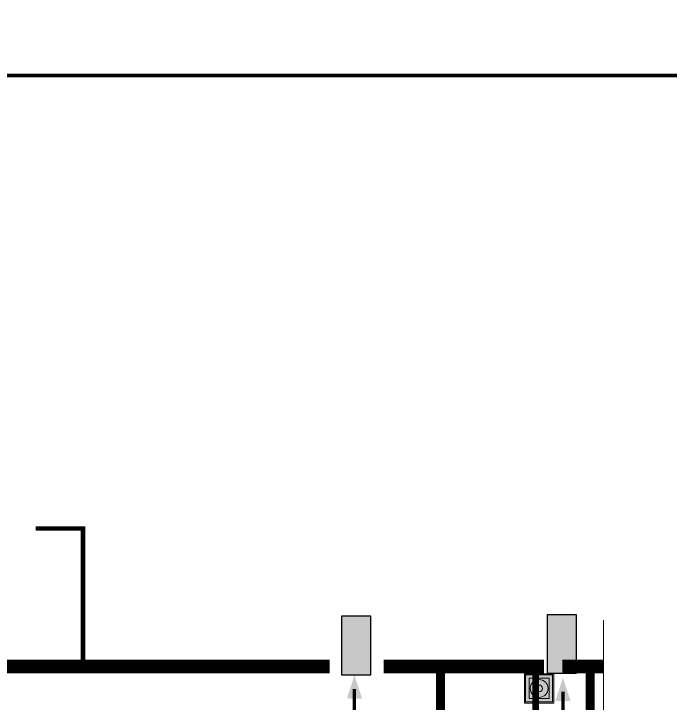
# Model space of a CAD drawing. Header units: millimetres. Extents: x 13114 to 67229, y 22859 to 38520.
# Drawn here: x 19577.8 to 19758.7, y 30329.4 to 30519.3 of the extents above; entities that cross this region are included whole.
import ezdxf

# ---------------------------------------------------------------- set-up
doc = ezdxf.new("R2010")
doc.units = ezdxf.units.MM
doc.layers.add('План_Штампы', color=7, linetype='Continuous')

# ---------------------------------------------------------------- blocks, each defined once
blk = doc.blocks.new('A$C54414219')
at = {"true_color": 0xffffff}
h = blk.add_hatch(color=7, dxfattribs=at)
h.paths.add_polyline_path([(2.39, -9.45), (2.39, -18.3), (11.23, -18.3), (11.23, -9.45)], flags=0)
h.paths.add_polyline_path([(10.71, -13.87, -1), (2.92, -13.87, -1)], flags=0)
h.paths.add_polyline_path([(8.3, -13.87, -1), (5.33, -13.87, -1)], flags=0)
h.paths.add_polyline_path([(0.41, -7.47), (0.41, -20.27), (13.21, -20.27), (13.21, -7.47)])
h.paths.add_polyline_path([(0.92, -19.77), (12.71, -19.77), (12.71, -7.98), (0.92, -7.98)], flags=16)
h.paths.add_polyline_path([(11.23, -9.45), (11.23, -18.3), (2.39, -18.3), (2.39, -9.45)], flags=0)
at = {"lineweight": 5}
h = blk.add_hatch(color=242, dxfattribs=at)
h.paths.add_polyline_path([(12.71, -7.98), (0.92, -7.98), (0.92, -19.77), (12.71, -19.77)])
h.paths.add_polyline_path([(11.23, -18.3), (2.39, -18.3), (2.39, -9.45), (11.23, -9.45)], flags=16)
h.paths.add_polyline_path([(10.71, -13.87, -1), (2.92, -13.87, -1)], flags=0)
h.paths.add_polyline_path([(8.3, -13.87, -1), (5.33, -13.87, -1)], flags=0)
at = {"true_color": 0xffffff}
h = blk.add_hatch(color=7, dxfattribs=at)
h.paths.add_polyline_path([(2.39, -9.45), (2.39, -18.3), (11.23, -18.3), (11.23, -9.45)])
h.paths.add_polyline_path([(10.71, -13.87, -1), (2.92, -13.87, -1)], flags=16)
h.paths.add_polyline_path([(8.3, -13.87, -1), (5.33, -13.87, -1)], flags=0)
at = {"lineweight": 5}
h = blk.add_hatch(color=242, dxfattribs=at)
h.paths.add_polyline_path([(2.92, -13.87, 1), (10.71, -13.87, 1)])
h.paths.add_polyline_path([(8.3, -13.87, -1), (5.33, -13.87, -1)], flags=16)
at = {"color": 242, "lineweight": 5}
for p, q in [((0.41, -20.27), (0.41, -7.47)), ((0.41, -7.47), (13.21, -7.47)), ((0.41, -7.47), (13.21, -7.47)), ((13.21, -20.27), (13.21, -7.47)), ((0.41, -20.27), (13.21, -20.27))]:
    blk.add_line(p, q, dxfattribs=at)
for points in [[(0.92, -7.98), (12.71, -7.98), (12.71, -19.77), (0.92, -19.77)], [(2.39, -9.45), (11.23, -9.45), (11.23, -18.3), (2.39, -18.3)]]:
    blk.add_lwpolyline(points, close=True, dxfattribs=at)
for radius in [3.89, 1.49]:
    blk.add_circle((6.81, -13.87), radius, dxfattribs=at)
blk = doc.blocks.new('A$C7B4425F7')
at = {"true_color": 0xffffff}
blk.add_hatch(color=7, dxfattribs=at).paths.add_polyline_path([(0, 0), (-16, 0), (-16, -8), (0, -8)])
h = blk.add_hatch(color=126)
h.paths.add_polyline_path([(-0.2, -0.2), (-15.8, -0.2), (-15.8, -7.8), (-0.2, -7.8)])
h.paths.add_polyline_path([(-11.76, -2.03), (-11.76, -3.66), (-11.17, -3.66, -0.568275), (-11.17, -6.18), (-12.58, -6.18), (-12.58, -2.03)], flags=16)
h.paths.add_polyline_path([(-13.33, -4.12, -0.495768), (-13.59, -6.18), (-15.03, -6.18), (-15.03, -2.03), (-13.59, -2.03, -0.487973)], flags=16)
h.paths.add_polyline_path([(-10.25, -2.03), (-9.48, -2.03), (-9.48, -6.18), (-10.25, -6.18)], flags=16)
h.paths.add_polyline_path([(-13.84, -3.69), (-14.24, -3.69), (-14.24, -3.03), (-13.9, -3.03, -0.692621)], flags=0)
h.paths.add_polyline_path([(-9.15, -2.03), (-8.4, -2.03), (-8.04, -3.07), (-7.68, -2.03), (-6.93, -2.03), (-7.64, -4.1), (-6.93, -6.18), (-7.68, -6.18), (-8.04, -5.14), (-8.4, -6.18), (-9.15, -6.18), (-8.44, -4.1)], flags=16)
h.paths.add_polyline_path([(-11.76, -4.46), (-11.42, -4.46, -0.692621), (-11.36, -5.12), (-11.76, -5.12)], flags=0)
h.paths.add_polyline_path([(-13.9, -5.2), (-14.24, -5.2), (-14.24, -4.55), (-13.84, -4.55, -0.708038)], flags=0)
edge = h.paths.add_edge_path(flags=16)
edge.add_ellipse((-5.51, -4.08), major_axis=(0, 2.05), ratio=0.586184, start_angle=0, end_angle=360)
edge = h.paths.add_edge_path(flags=0)
edge.add_ellipse((-5.51, -4.08), major_axis=(0, 1.14), ratio=0.454828, start_angle=0, end_angle=360)
h.paths.add_polyline_path([(-4.13, -4.96, 0.377264), (-3.48, -4.52, 0.0555), (-3.16, -2.03), (-1.66, -2.03), (-1.66, -4.96), (-0.96, -4.96), (-0.96, -7.01), (-1.75, -7.01), (-1.75, -6.18), (-3.3, -6.18), (-3.3, -7.02), (-4.13, -7.02)], flags=16)
h.paths.add_polyline_path([(-2.73, -2.91), (-2.28, -2.91), (-2.28, -4.96), (-3.05, -4.96, 0.079136)], flags=0)
at = {"color": 126}
blk.add_lwpolyline([(-16, -8), (0, -8), (0, 0), (-16, 0)], close=True, dxfattribs=at)

msp = doc.modelspace()

# ---------------------------------------------------------------- linework, layer by layer
at = {"color": 1, "lineweight": 100}
for points in [[(19339.68, 30897.29), (19939.68, 30897.29), (19939.68, 30502.29), (19339.68, 30502.29)], [(19339.68, 30502.29), (19939.68, 30502.29), (19939.68, 30107.29), (19339.68, 30107.29)]]:
    msp.add_lwpolyline(points, close=True, dxfattribs=at)
at = {"lineweight": 0}
for points, const_width in [([(19596.88, 30339), (19596.88, 30377.53), (19583.84, 30377.53)], 1.26), ([(19571.84, 30339.56), (19664.9, 30339.56)], 3.78), ([(19679.74, 30339.56), (19723.92, 30339.56)], 3.78), ([(19728.99, 30339.56), (19740.34, 30339.56)], 3.78), ([(19674.97, 30264.16), (19695.41, 30264.16), (19695.41, 30339.38)], 2.52), ([(19721.65, 30339.33), (19721.65, 30285.97)], 1.89), ([(19736.71, 30259.36), (19736.71, 30338.28)], 2.52)]:
    msp.add_lwpolyline(points, dxfattribs=dict(at, const_width=const_width))
msp.add_lwpolyline([(19740.34, 30352.3), (19740.34, 30140.41)], dxfattribs=at)
at = {"color": 126, "lineweight": 100, "true_color": 0x008754}
for points in [[(19693.82, 30247.73), (19671.77, 30247.73), (19671.77, 30333.24)], [(19729.18, 30332.55), (19729.18, 30177.92)]]:
    msp.add_lwpolyline(points, dxfattribs=at)
at = {"layer": 'План_Штампы', "color": 126, "true_color": 0x008754}
for points in [[(19673.81, 30330.7), (19669.65, 30330.71), (19671.71, 30337.11)], [(19731.28, 30330.04), (19727.11, 30330.05), (19729.17, 30336.45)]]:
    msp.add_solid(points, dxfattribs=at)

# ---------------------------------------------------------------- block references
at = {"xscale": 0.6300000000000001, "yscale": 0.6300000000000001, "zscale": 0.6300000000000001, "rotation": 180}
msp.add_blockref('A$C54414219', (19726.91, 30324.74), dxfattribs=at)
at = {"layer": 'План_Штампы', "xscale": 1.008, "yscale": 1.008, "zscale": 1.008, "rotation": 90}
for p in [(19668.15, 30353.4), (19724.85, 30353.77)]:
    msp.add_blockref('A$C7B4425F7', p, dxfattribs=at)

doc.saveas('drawing.dxf')
